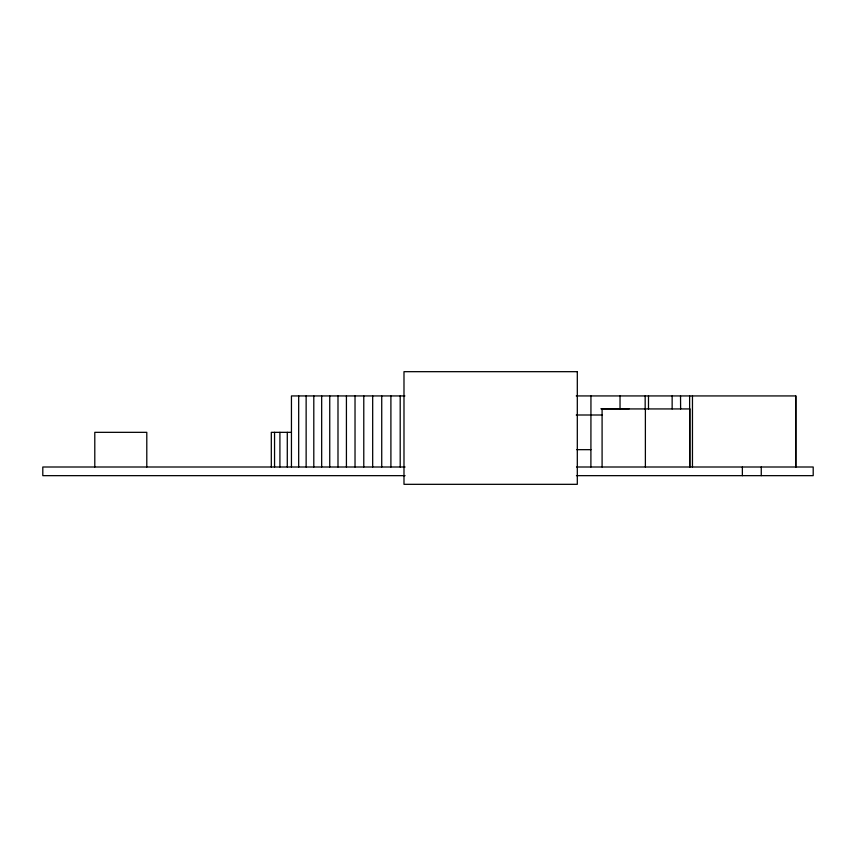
<?xml version="1.0" encoding="UTF-8"?>
<svg xmlns="http://www.w3.org/2000/svg" width="856" height="856" viewBox="0 0 856 856"><rect width="100%" height="100%" fill="white"/><g stroke="black" fill="none" stroke-linecap="round" stroke-linejoin="round"><path stroke-width="1.28" d="M94.791 467.002L94.791 432.334L146.793 432.334L146.793 467.002M590.897 467.002L590.95 395.932M645.381 467.002L645.381 408.933M689.775 408.933L689.775 467.002L689.775 408.933L601.254 408.933M404.899 395.932L291.447 395.932L291.447 467.002M576.238 395.932L795.866 395.932L795.866 467.002M601.062 408.74L629.31 408.74M576.238 415L602.089 415M291.308 432.334L271.309 432.334L271.309 467.002M576.805 449.668L590.95 449.668M405.081 467.002L42.8 467.002L42.8 475.658L405.081 475.658M576.527 467.002L813.2 467.002L813.2 475.658L576.452 475.658M680.616 408.933L680.531 395.932M795.706 395.932L795.706 467.002M761.262 467.002L761.262 475.658M742.366 467.002L742.366 475.658M692.461 395.932L692.461 467.002M689.626 395.932L689.626 408.933M672.142 395.932L672.142 408.933M648.484 395.932L648.484 408.933M645.167 395.932L645.167 408.933M620.033 395.932L620.033 408.933M602.089 408.933L602.089 467.002M400.201 395.932L400.201 467.002M390.903 395.932L390.903 467.002M381.733 395.932L381.733 467.002M372.681 395.932L372.681 467.002M363.779 395.932L363.779 467.002M355.026 395.932L355.026 467.002M346.423 395.932L346.423 467.002M337.992 395.932L337.992 467.002M329.742 395.932L329.742 467.002M321.674 395.932L321.674 467.002M313.799 395.932L313.799 467.002M306.138 395.932L306.138 467.002M298.68 395.932L298.68 467.002M287.284 432.334L287.284 467.002M279.912 432.334L279.912 467.002M274.551 432.334L274.551 467.002M577.308 371.675L403.989 371.675L403.989 484.325L577.308 484.325L577.308 371.675"/></g></svg>
